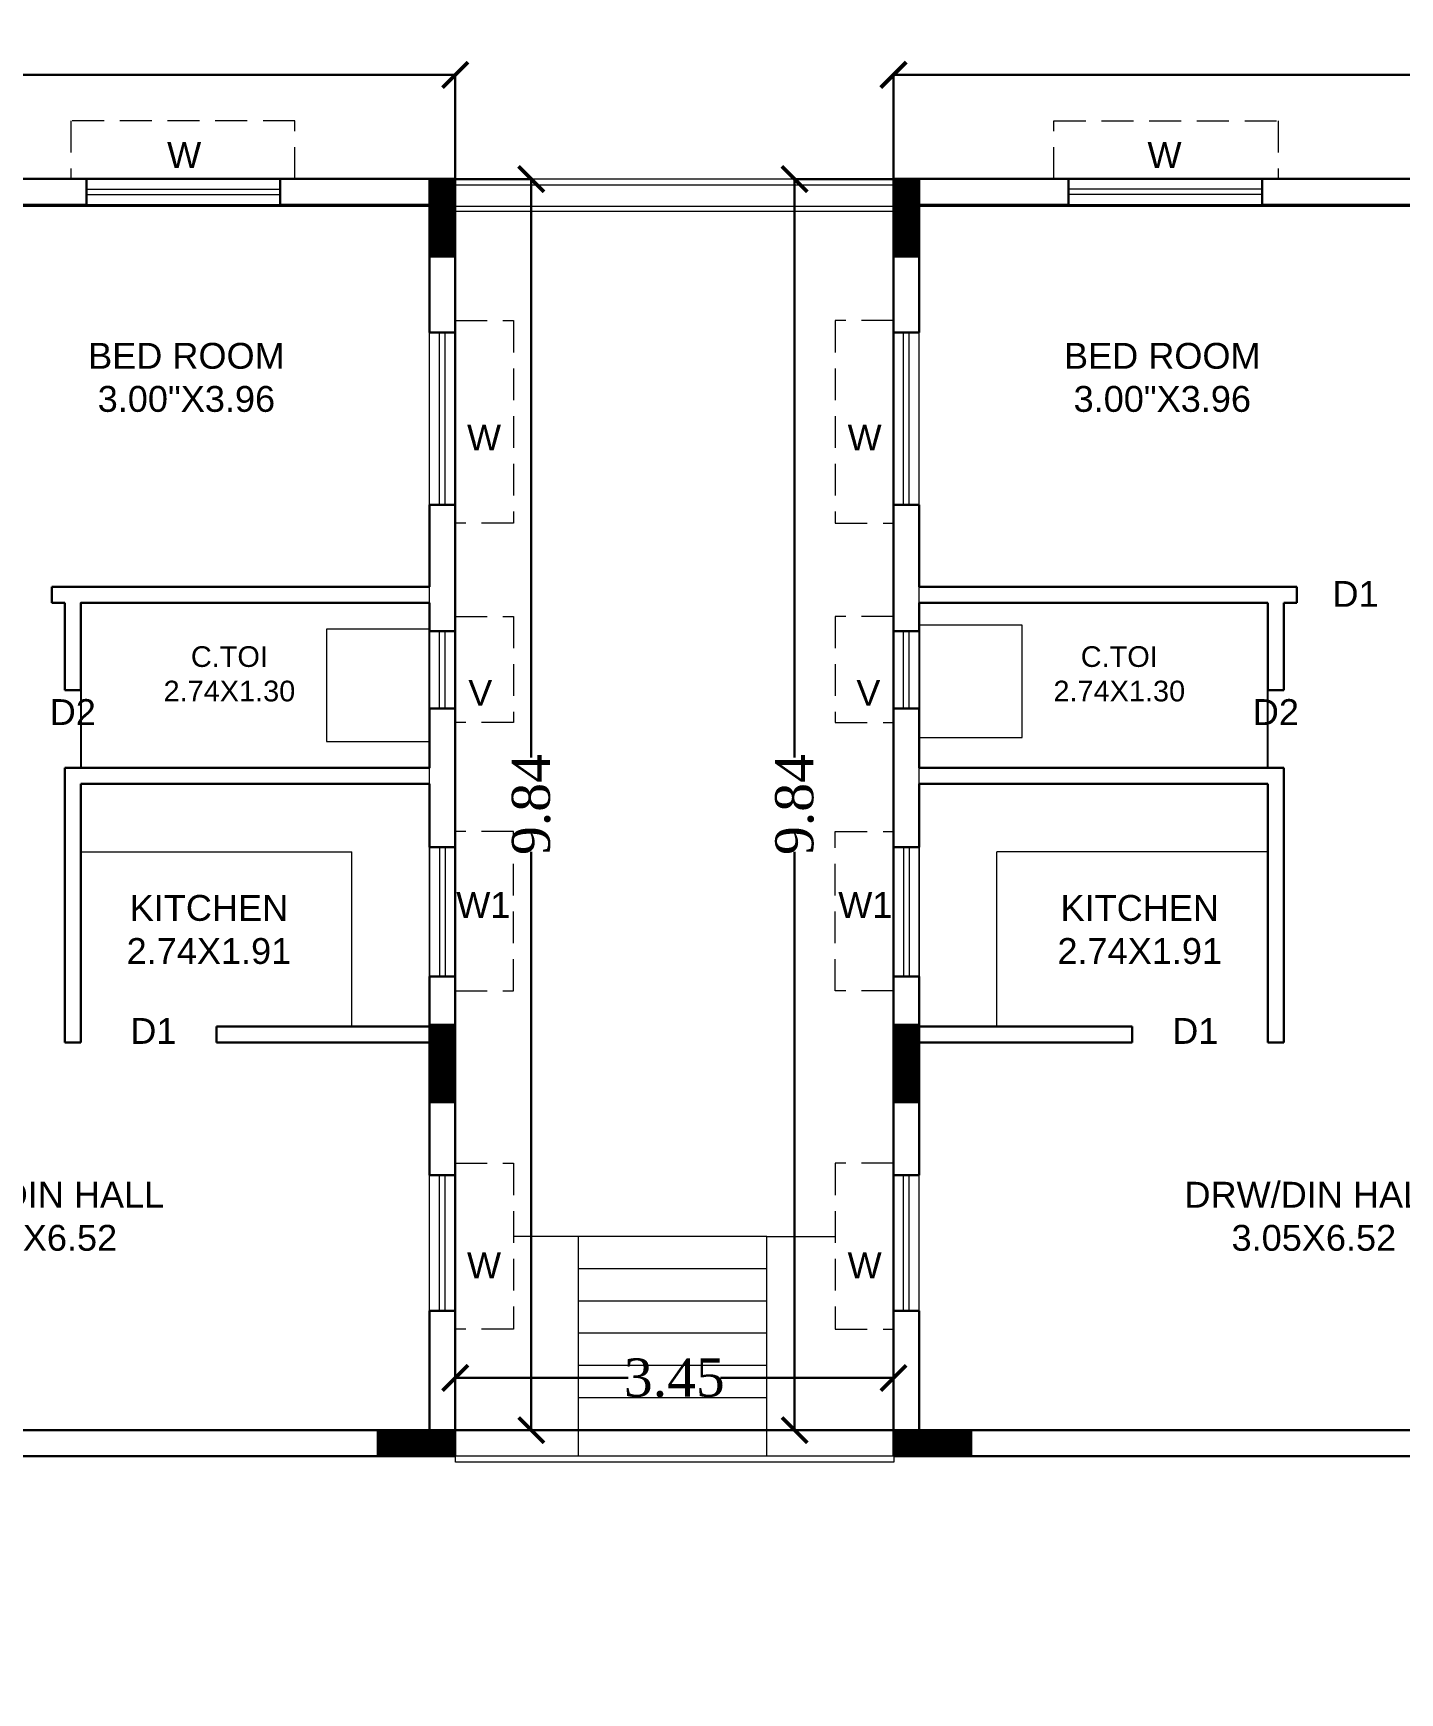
# Model space of a CAD drawing. Header units: metres. Extents: x 0 to 63445, y 32361 to 32804.
# Drawn here: x 63196.99 to 63207.73, y 32566.34 to 32579.39 of the extents above; entities that cross this region are included whole.
import ezdxf

# ---------------------------------------------------------------- set-up
doc = ezdxf.new("R2010")
doc.units = ezdxf.units.M
doc.header["$MEASUREMENT"] = 0
doc.header["$PDMODE"] = 34
doc.header["$PDSIZE"] = -10
for name, pattern in [('CONTINULUS', [0]), ('DASHED', [0.75, 0.5, -0.25]), ('DASHED2', [0.375, 0.25, -0.125])]:
    doc.linetypes.add(name, pattern=pattern)
doc.layers.get('0').update_dxf_attribs({"lineweight": 25})
doc.layers.add('BLK_1_FLR_6_BATH', color=3, linetype='Continuous', plot=False)
for name, color, linetype, lineweight in [('BLK_1_FLR_6_BLT_UP_AREA', 14, 'DASHED', 9), ('BLK_1_FLR_6_BLT_UP_AREA_DEDUCT', 41, 'DASHED', 9), ('BLK_1_FLR_6_UNITFA', 7, 'Continuous', 0), ('BLK_1_FLR_6_WATER_CLOSET', 7, 'Continuous', 0), ('COLUMN', 1, 'Continuous', 30), ('elev', 252, 'Continuous', 20), ('STEPS', 114, 'Continuous', 20), ('TEXT-2', 65, 'Continuous', 18), ('wall', 7, 'Continuous', 30), ('window', 154, 'Continuous', 9)]:
    doc.layers.add(name, color=color, linetype=linetype, lineweight=lineweight)
doc.layers.add('text', color=65, linetype='Continuous')
doc.styles.add('AutoDCRFont', font='arial.ttf')
doc.styles.get("Standard").update_dxf_attribs({"font": 'arial.ttf', "height": 0.4})
doc.styles.add('TNR', font='times.ttf', dxfattribs={"height": 0.5})
doc.dimstyles.new('ARCHANA', dxfattribs={"dimscale": 0, "dimtxt": 0.5, "dimasz": 0.5, "dimexe": 0, "dimexo": 0, "dimgap": 0, "dimtad": 0, "dimzin": 0, "dimdsep": 46, "dimtxsty": 'TNR', "dimblk": 'ARCHTICK', "dimcen": 0.09, "dimclrd": 36, "dimclre": 36, "dimclrt": 7, "dimadec": 0, "dimazin": 0, "dimtfac": 1, "dimtofl": 0, "dimtmove": 0, "dimatfit": 3, "dimldrblk": 'ARCHTICK', "dimfxl": 1, "dimfrac": 2, "dimtolj": 1, "dimtzin": 0, "dimlwd": -1, "dimlwe": -1, "dimarcsym": 0})

# ---------------------------------------------------------------- blocks, each defined once
blk = doc.blocks.new('A$C7D115503')
at = {"layer": 'COLUMN', "ltscale": 3}
h = blk.add_hatch(dxfattribs=at)
h.set_pattern_fill('ANSI31', color=256, style=0)
h.paths.add_polyline_path([(-14.36, -11.59), (-6.36, -11.59), (-6.36, 12.41), (-14.36, 12.41)])
at = {"layer": 'COLUMN', "ltscale": 0.05}
for p, q in [((-14.36, 12.41), (-6.36, 12.41)), ((-14.36, 12.41), (-14.36, -11.59)), ((-6.36, 12.41), (-6.36, -11.59)), ((-6.36, -11.59), (-14.36, -11.59))]:
    blk.add_line(p, q, dxfattribs=at)
blk = doc.blocks.new('_ArchTick')
at = {"color": 0, "linetype": 'ByBlock', "const_width": 0.15}
blk.add_lwpolyline([(-0.5, -0.5), (0.5, 0.5)], dxfattribs=at)
blk = doc.blocks.new('*D581')
at = {"layer": 'Defpoints', "color": 0, "ltscale": 0.5, "transparency": 16777216}
for p in [(63200.304, 32578.244), (63200.304, 32568.407), (63200.902, 32568.407)]:
    blk.add_point(p, dxfattribs=at)
at = {"layer": 'wall', "color": 36, "ltscale": 0.5, "transparency": 16777216}
for p, q in [((63200.304, 32578.244), (63200.902, 32578.244)), ((63200.902, 32578.244), (63200.902, 32573.697)), ((63200.902, 32568.407), (63200.902, 32572.954)), ((63200.304, 32568.407), (63200.902, 32568.407))]:
    blk.add_line(p, q, dxfattribs=at)
at = {"layer": 'wall', "color": 36, "ltscale": 0.5, "transparency": 16777216, "xscale": 0.2, "yscale": 0.2, "zscale": 0.2}
for p, rotation in [((63200.902, 32578.244), 90), ((63200.902, 32568.407), 270)]:
    blk.add_blockref('_ArchTick', p, dxfattribs=dict(at, rotation=rotation))
at = {"layer": 'wall', "color": 7, "ltscale": 0.5, "transparency": 16777216, "insert": (63200.902, 32573.326), "char_height": 0.5, "attachment_point": 5, "rotation": 90, "style": 'TNR'}
blk.add_mtext('\\A1;{\\H0.6x;9.84}', dxfattribs=at)
blk = doc.blocks.new('*D582')
at = {"layer": 'Defpoints', "color": 0, "ltscale": 0.5, "transparency": 16777216}
for p in [(63200.304, 32568.818), (63200.304, 32568.407), (63203.75, 32568.407)]:
    blk.add_point(p, dxfattribs=at)
at = {"layer": 'wall', "color": 36, "ltscale": 0.5, "transparency": 16777216}
for p, q in [((63200.304, 32568.407), (63200.304, 32568.818)), ((63200.304, 32568.818), (63201.663, 32568.818)), ((63203.75, 32568.818), (63202.391, 32568.818)), ((63203.75, 32568.407), (63203.75, 32568.818))]:
    blk.add_line(p, q, dxfattribs=at)
at = {"layer": 'wall', "color": 36, "ltscale": 0.5, "transparency": 16777216, "xscale": 0.2, "yscale": 0.2, "zscale": 0.2, "rotation": 180}
blk.add_blockref('_ArchTick', (63200.304, 32568.818), dxfattribs=at)
at = {"layer": 'wall', "color": 36, "ltscale": 0.5, "transparency": 16777216, "xscale": 0.2, "yscale": 0.2, "zscale": 0.2}
blk.add_blockref('_ArchTick', (63203.75, 32568.818), dxfattribs=at)
at = {"layer": 'wall', "color": 7, "ltscale": 0.5, "transparency": 16777216, "insert": (63202.027, 32568.818), "char_height": 0.5, "attachment_point": 5, "style": 'TNR'}
blk.add_mtext('\\A1;{\\H0.6x;3.45}', dxfattribs=at)
blk = doc.blocks.new('*D583')
at = {"layer": 'Defpoints', "color": 0, "ltscale": 0.5, "transparency": 16777216}
for p in [(63202.973, 32578.244), (63203.75, 32578.244), (63203.75, 32568.407)]:
    blk.add_point(p, dxfattribs=at)
at = {"layer": 'wall', "color": 36, "ltscale": 0.5, "transparency": 16777216}
for p, q in [((63203.75, 32578.244), (63202.973, 32578.244)), ((63202.973, 32578.244), (63202.973, 32573.697)), ((63202.973, 32568.407), (63202.973, 32572.954)), ((63203.75, 32568.407), (63202.973, 32568.407))]:
    blk.add_line(p, q, dxfattribs=at)
at = {"layer": 'wall', "color": 36, "ltscale": 0.5, "transparency": 16777216, "xscale": 0.2, "yscale": 0.2, "zscale": 0.2}
for p, rotation in [((63202.973, 32578.244), 90), ((63202.973, 32568.407), 270)]:
    blk.add_blockref('_ArchTick', p, dxfattribs=dict(at, rotation=rotation))
at = {"layer": 'wall', "color": 7, "ltscale": 0.5, "transparency": 16777216, "insert": (63202.973, 32573.326), "char_height": 0.5, "attachment_point": 5, "rotation": 90, "style": 'TNR'}
blk.add_mtext('\\A1;{\\H0.6x;9.84}', dxfattribs=at)
blk = doc.blocks.new('*D584')
at = {"layer": 'Defpoints', "color": 0, "ltscale": 0.5, "transparency": 16777216}
for p in [(63219.694, 32579.063), (63203.75, 32578.244), (63219.694, 32578.244)]:
    blk.add_point(p, dxfattribs=at)
at = {"layer": 'wall', "color": 36, "ltscale": 0.5, "transparency": 16777216}
for p, q in [((63203.75, 32578.244), (63203.75, 32579.063)), ((63203.75, 32579.063), (63211.257, 32579.063)), ((63219.694, 32579.063), (63212.187, 32579.063)), ((63219.694, 32578.244), (63219.694, 32579.063))]:
    blk.add_line(p, q, dxfattribs=at)
at = {"layer": 'wall', "color": 36, "ltscale": 0.5, "transparency": 16777216, "xscale": 0.2, "yscale": 0.2, "zscale": 0.2, "rotation": 180}
blk.add_blockref('_ArchTick', (63203.75, 32579.063), dxfattribs=at)
at = {"layer": 'wall', "color": 36, "ltscale": 0.5, "transparency": 16777216, "xscale": 0.2, "yscale": 0.2, "zscale": 0.2}
blk.add_blockref('_ArchTick', (63219.694, 32579.063), dxfattribs=at)
at = {"layer": 'wall', "color": 7, "ltscale": 0.5, "transparency": 16777216, "insert": (63211.722, 32579.063), "char_height": 0.5, "attachment_point": 5, "style": 'TNR'}
blk.add_mtext('\\A1;{\\H0.6x;15.94}', dxfattribs=at)
blk = doc.blocks.new('*D572')
at = {"layer": 'Defpoints', "color": 0, "ltscale": 0.5, "transparency": 16777216}
for p in [(63184.36, 32579.063), (63184.36, 32578.244), (63200.304, 32578.244)]:
    blk.add_point(p, dxfattribs=at)
at = {"layer": 'wall', "color": 36, "ltscale": 0.5, "transparency": 16777216}
for p, q in [((63184.36, 32578.244), (63184.36, 32579.063)), ((63184.36, 32579.063), (63191.867, 32579.063)), ((63200.304, 32579.063), (63192.797, 32579.063)), ((63200.304, 32578.244), (63200.304, 32579.063))]:
    blk.add_line(p, q, dxfattribs=at)
at = {"layer": 'wall', "color": 36, "ltscale": 0.5, "transparency": 16777216, "xscale": 0.2, "yscale": 0.2, "zscale": 0.2, "rotation": 180}
blk.add_blockref('_ArchTick', (63184.36, 32579.063), dxfattribs=at)
at = {"layer": 'wall', "color": 36, "ltscale": 0.5, "transparency": 16777216, "xscale": 0.2, "yscale": 0.2, "zscale": 0.2}
blk.add_blockref('_ArchTick', (63200.304, 32579.063), dxfattribs=at)
at = {"layer": 'wall', "color": 7, "ltscale": 0.5, "transparency": 16777216, "insert": (63192.332, 32579.063), "char_height": 0.5, "attachment_point": 5, "style": 'TNR'}
blk.add_mtext('\\A1;{\\H0.6x;15.94}', dxfattribs=at)

msp = doc.modelspace()

# ---------------------------------------------------------------- linework, layer by layer
at = {"layer": 'BLK_1_FLR_6_BATH', "color": 3}
for points in [[(63200.101, 32574.9117), (63197.3615, 32574.9117), (63197.3615, 32573.6151), (63200.101, 32573.6151)], [(63206.6926, 32574.9117), (63203.9532, 32574.9117), (63203.9532, 32573.6151), (63206.6926, 32573.6151)]]:
    msp.add_lwpolyline(points, close=True, dxfattribs=at)
at = {"layer": 'BLK_1_FLR_6_BLT_UP_AREA', "color": 14, "linetype": 'CONTINULUS', "ltscale": 0.05}
msp.add_lwpolyline([(63170.7849, 32555.8098), (63233.0445, 32555.8098), (63233.0445, 32557.4187), (63233.6541, 32557.4187), (63233.6541, 32559.2687), (63234.1637, 32559.2687), (63234.1637, 32565.6993), (63233.0445, 32565.6993), (63233.0445, 32568.1378), (63234.1637, 32568.1378), (63234.1637, 32574.5684), (63233.6541, 32574.5684), (63233.6541, 32576.4184), (63233.0445, 32576.4184), (63233.0445, 32578.0273), (63170.7849, 32578.0273)], dxfattribs=at)
at = {"layer": 'BLK_1_FLR_6_BLT_UP_AREA_DEDUCT', "color": 14, "linetype": 'Continuous'}
msp.add_lwpolyline([(63203.7522, 32568.1566), (63200.3065, 32568.1566), (63200.3065, 32578.1985), (63203.7522, 32578.1985)], close=True, dxfattribs=at)
at = {"layer": 'BLK_1_FLR_6_UNITFA', "color": 3, "ltscale": 0.5}
for points in [[(63192.4338, 32578.1681), (63192.4338, 32573.0805), (63193.5768, 32573.0805), (63193.5768, 32568.4067), (63200.101, 32568.4067), (63200.101, 32578.0411), (63196.0661, 32578.0411), (63196.0661, 32578.1681), (63192.4338, 32578.1681)], [(63211.6204, 32578.1681), (63211.6204, 32573.0805), (63210.4773, 32573.0805), (63210.4773, 32568.4067), (63203.9532, 32568.4067), (63203.9532, 32578.0411), (63207.9881, 32578.0411), (63207.9881, 32578.1681), (63211.6204, 32578.1681)]]:
    msp.add_lwpolyline(points, close=True, dxfattribs=at)
at = {"layer": 'BLK_1_FLR_6_WATER_CLOSET', "color": 3}
for points in [[(63204.7619, 32574.7375), (63203.9532, 32574.7375), (63203.9532, 32573.8525), (63204.7619, 32573.8525)], [(63200.101, 32574.7059), (63199.2923, 32574.7059), (63199.2923, 32573.8209), (63200.101, 32573.8209)]]:
    msp.add_lwpolyline(points, close=True, dxfattribs=at)
at = {"layer": 'elev', "ltscale": 0.05}
for p, q in [((63197.3615, 32572.9535), (63199.4914, 32572.9535)), ((63199.4914, 32571.5818), (63199.4914, 32572.9535)), ((63204.5628, 32571.5818), (63204.5628, 32572.9535)), ((63206.6926, 32572.9535), (63204.5628, 32572.9535))]:
    msp.add_line(p, q, dxfattribs=at)
at = {"layer": 'STEPS'}
for p, q in [((63200.3042, 32578.2443), (63203.7499, 32578.2443)), ((63200.3042, 32577.9903), (63203.7499, 32577.9903)), ((63201.2745, 32569.9308), (63200.7614, 32569.9308)), ((63202.7542, 32569.9308), (63201.2745, 32569.9308)), ((63201.2745, 32568.2035), (63201.2745, 32569.9308)), ((63202.7542, 32568.2035), (63202.7542, 32569.9308)), ((63202.7542, 32569.9308), (63203.2927, 32569.9308)), ((63202.7542, 32569.6768), (63201.2745, 32569.6768)), ((63202.7542, 32569.4228), (63201.2745, 32569.4228)), ((63202.7542, 32569.1688), (63201.2745, 32569.1688)), ((63202.7542, 32568.9148), (63201.2745, 32568.9148)), ((63202.7542, 32568.6607), (63201.2745, 32568.6607)), ((63203.7499, 32568.4067), (63200.3042, 32568.4067)), ((63203.7499, 32568.2035), (63200.3042, 32568.2035))]:
    msp.add_line(p, q, dxfattribs=at)
at = {"layer": 'wall', "ltscale": 0.05}
for p, q in [((63196.1423, 32578.2443), (63197.4045, 32578.2443)), ((63198.9285, 32578.2443), (63200.3042, 32578.2443)), ((63200.3042, 32577.0369), (63200.3042, 32578.2443)), ((63203.7499, 32577.0369), (63203.7499, 32578.2443)), ((63205.1256, 32578.2443), (63203.7499, 32578.2443)), ((63207.9119, 32578.2443), (63206.6496, 32578.2443)), ((63196.1423, 32578.0411), (63197.4045, 32578.0411)), ((63198.9285, 32578.0411), (63198.9285, 32578.0538)), ((63198.9285, 32578.0411), (63200.101, 32578.0411)), ((63200.101, 32577.0369), (63200.101, 32578.0411)), ((63203.9532, 32577.0369), (63203.9532, 32578.0411)), ((63205.1256, 32578.0411), (63203.9532, 32578.0411)), ((63205.1256, 32578.0411), (63205.1256, 32578.0538)), ((63207.9119, 32578.0411), (63206.6496, 32578.0411)), ((63200.101, 32575.0387), (63200.101, 32575.6833)), ((63200.3042, 32574.6898), (63200.3042, 32575.6833)), ((63203.7499, 32574.6898), (63203.7499, 32575.6833)), ((63203.9532, 32575.0387), (63203.9532, 32575.6833)), ((63197.1329, 32575.0387), (63200.101, 32575.0387)), ((63197.1329, 32574.9117), (63197.1329, 32575.0387)), ((63197.2345, 32575.0387), (63200.101, 32575.0387)), ((63206.8196, 32575.0387), (63203.9532, 32575.0387)), ((63206.9212, 32575.0387), (63203.9532, 32575.0387)), ((63206.9212, 32574.9117), (63206.9212, 32575.0387)), ((63197.1329, 32574.9117), (63197.2345, 32574.9117)), ((63197.2345, 32574.2247), (63197.2345, 32574.9117)), ((63197.3615, 32574.9117), (63200.101, 32574.9117)), ((63197.3615, 32574.9117), (63200.101, 32574.9117)), ((63197.3615, 32574.2247), (63197.3615, 32574.9117)), ((63200.101, 32574.6898), (63200.101, 32574.9117)), ((63203.9532, 32574.6898), (63203.9532, 32574.9117)), ((63206.6926, 32574.9117), (63203.9532, 32574.9117)), ((63206.6926, 32574.9117), (63203.9532, 32574.9117)), ((63206.6926, 32574.2247), (63206.6926, 32574.9117)), ((63206.9212, 32574.9117), (63206.8196, 32574.9117)), ((63206.8196, 32574.2247), (63206.8196, 32574.9117)), ((63197.2345, 32574.2247), (63197.3615, 32574.2247)), ((63206.8196, 32574.2247), (63206.6926, 32574.2247)), ((63200.101, 32573.6151), (63200.101, 32574.0802)), ((63200.3042, 32572.9913), (63200.3042, 32574.0802)), ((63203.7499, 32572.9913), (63203.7499, 32574.0802)), ((63203.9532, 32573.6151), (63203.9532, 32574.0802)), ((63197.2345, 32573.6151), (63200.101, 32573.6151)), ((63197.2345, 32571.4548), (63197.2345, 32573.6151)), ((63206.8196, 32573.6151), (63203.9532, 32573.6151)), ((63206.8196, 32571.4548), (63206.8196, 32573.6151)), ((63197.3615, 32573.4881), (63200.101, 32573.4881)), ((63197.3615, 32571.4548), (63197.3615, 32573.4881)), ((63200.101, 32572.9913), (63200.101, 32573.4881)), ((63203.9532, 32572.9913), (63203.9532, 32573.4881)), ((63206.6926, 32573.4881), (63203.9532, 32573.4881)), ((63206.6926, 32571.4548), (63206.6926, 32573.4881)), ((63200.101, 32571.5818), (63200.101, 32571.9753)), ((63200.3042, 32570.4116), (63200.3042, 32571.9753)), ((63203.7499, 32570.4116), (63203.7499, 32571.9753)), ((63203.9532, 32571.5818), (63203.9532, 32571.9753)), ((63197.2345, 32571.4548), (63197.3615, 32571.4548)), ((63198.4283, 32571.4548), (63198.4283, 32571.5818)), ((63198.4283, 32571.5818), (63200.101, 32571.5818)), ((63198.4283, 32571.4548), (63200.101, 32571.4548)), ((63200.101, 32570.4116), (63200.101, 32571.4548)), ((63205.6258, 32571.5818), (63203.9532, 32571.5818)), ((63203.9532, 32570.4116), (63203.9532, 32571.4548)), ((63205.6258, 32571.4548), (63203.9532, 32571.4548)), ((63205.6258, 32571.4548), (63205.6258, 32571.5818)), ((63206.8196, 32571.4548), (63206.6926, 32571.4548)), ((63200.101, 32568.4067), (63200.101, 32569.3448)), ((63200.3042, 32568.4067), (63200.3042, 32569.3448)), ((63203.7499, 32568.4067), (63203.7499, 32569.3448)), ((63203.9532, 32568.4067), (63203.9532, 32569.3448)), ((63194.7922, 32568.4067), (63200.101, 32568.4067)), ((63209.262, 32568.4067), (63203.9532, 32568.4067))]:
    msp.add_line(p, q, dxfattribs=at)
at = {"layer": 'wall', "ltscale": 3}
for p, q in [((63197.4045, 32578.2443), (63197.4045, 32578.0411)), ((63198.9285, 32578.2443), (63198.9285, 32578.0411)), ((63205.1256, 32578.2443), (63205.1256, 32578.0411)), ((63206.6496, 32578.2443), (63206.6496, 32578.0411)), ((63200.101, 32577.0369), (63200.3042, 32577.0369)), ((63203.9532, 32577.0369), (63203.7499, 32577.0369)), ((63200.101, 32575.6833), (63200.3042, 32575.6833)), ((63203.9532, 32575.6833), (63203.7499, 32575.6833)), ((63200.101, 32574.6898), (63200.3042, 32574.6898)), ((63203.9532, 32574.6898), (63203.7499, 32574.6898)), ((63200.101, 32574.0802), (63200.3042, 32574.0802)), ((63203.9532, 32574.0802), (63203.7499, 32574.0802)), ((63200.3042, 32572.9913), (63200.101, 32572.9913)), ((63203.7499, 32572.9913), (63203.9532, 32572.9913)), ((63200.3042, 32571.9753), (63200.101, 32571.9753)), ((63203.7499, 32571.9753), (63203.9532, 32571.9753)), ((63200.101, 32570.4116), (63200.3042, 32570.4116)), ((63203.9532, 32570.4116), (63203.7499, 32570.4116)), ((63200.101, 32569.3448), (63200.3042, 32569.3448)), ((63203.9532, 32569.3448), (63203.7499, 32569.3448))]:
    msp.add_line(p, q, dxfattribs=at)
at = {"layer": 'wall', "ltscale": 0.1}
for p, q in [((63200.101, 32574.0802), (63200.101, 32574.0224)), ((63203.9532, 32574.0802), (63203.9532, 32574.0224))]:
    msp.add_line(p, q, dxfattribs=at)
at = {"layer": 'wall', "ltscale": 0.5}
for p, q in [((63199.6946, 32568.2035), (63194.7922, 32568.2035)), ((63204.3596, 32568.2035), (63209.262, 32568.2035))]:
    msp.add_line(p, q, dxfattribs=at)
msp.add_lwpolyline([(63184.3601, 32578.2454), (63200.3042, 32578.2454), (63200.3042, 32568.4067), (63203.7499, 32568.4067), (63203.7499, 32578.2443), (63219.694, 32578.2454), (63219.694, 32568.4067), (63222.8426, 32568.4067)], dxfattribs=at)
at = {"layer": 'window'}
for p, q in [((63197.4045, 32578.2443), (63198.9276, 32578.2443)), ((63206.6496, 32578.2443), (63205.1265, 32578.2443)), ((63197.4045, 32578.1644), (63198.9276, 32578.1644)), ((63197.4045, 32578.1211), (63198.9276, 32578.1211)), ((63206.6496, 32578.1644), (63205.1265, 32578.1644)), ((63206.6496, 32578.1211), (63205.1265, 32578.1211)), ((63197.4045, 32578.0411), (63198.9276, 32578.0411)), ((63206.6496, 32578.0411), (63205.1265, 32578.0411)), ((63200.101, 32575.6833), (63200.101, 32577.0369)), ((63200.1809, 32575.6833), (63200.1809, 32577.0369)), ((63200.2243, 32575.6833), (63200.2243, 32577.0369)), ((63200.3042, 32575.6833), (63200.3042, 32577.0369)), ((63203.7499, 32575.6833), (63203.7499, 32577.0369)), ((63203.8299, 32575.6833), (63203.8299, 32577.0369)), ((63203.8732, 32575.6833), (63203.8732, 32577.0369)), ((63203.9532, 32575.6833), (63203.9532, 32577.0369)), ((63200.101, 32574.0802), (63200.1009, 32574.6898)), ((63200.101, 32574.6889), (63200.101, 32574.6898)), ((63200.181, 32574.0802), (63200.1809, 32574.6898)), ((63200.181, 32574.6889), (63200.181, 32574.6898)), ((63200.2243, 32574.0802), (63200.2243, 32574.6898)), ((63200.2243, 32574.6889), (63200.2243, 32574.6898)), ((63200.3042, 32574.0802), (63200.3041, 32574.6898)), ((63200.3042, 32574.6889), (63200.3042, 32574.6898)), ((63203.7499, 32574.6889), (63203.7499, 32574.6898)), ((63203.7499, 32574.0802), (63203.75, 32574.6898)), ((63203.8298, 32574.0802), (63203.8299, 32574.6898)), ((63203.8298, 32574.6889), (63203.8298, 32574.6898)), ((63203.8732, 32574.0802), (63203.8732, 32574.6898)), ((63203.8732, 32574.6889), (63203.8732, 32574.6898)), ((63203.9532, 32574.6889), (63203.9532, 32574.6898)), ((63203.9532, 32574.0802), (63203.9532, 32574.6898)), ((63200.101, 32572.9913), (63200.101, 32571.9753)), ((63200.1809, 32572.9913), (63200.1809, 32571.9753)), ((63200.2242, 32572.9913), (63200.2242, 32571.9753)), ((63200.3042, 32572.9913), (63200.3042, 32571.9753)), ((63203.7499, 32572.9913), (63203.7499, 32571.9753)), ((63203.8299, 32572.9913), (63203.8299, 32571.9753)), ((63203.8732, 32572.9913), (63203.8732, 32571.9753)), ((63203.9532, 32572.9913), (63203.9532, 32571.9753)), ((63200.101, 32569.3448), (63200.101, 32570.4116)), ((63203.9532, 32569.3448), (63203.9532, 32570.4116)), ((63200.1809, 32569.35), (63200.1809, 32570.4107)), ((63200.2242, 32569.35), (63200.2243, 32570.4107)), ((63200.3042, 32569.35), (63200.3042, 32570.4107)), ((63203.7499, 32569.35), (63203.7499, 32570.4107)), ((63203.8299, 32569.35), (63203.8299, 32570.4107)), ((63203.8732, 32569.35), (63203.8732, 32570.4107))]:
    msp.add_line(p, q, dxfattribs=at)
at = {"layer": 'window', "color": 8, "linetype": 'DASHED2'}
for points in [[(63199.0428, 32578.2443), (63199.0428, 32578.7015), (63197.2806, 32578.7015), (63197.2806, 32578.2443)], [(63205.0114, 32578.2443), (63205.0114, 32578.7015), (63206.7735, 32578.7015), (63206.7735, 32578.2443)], [(63200.3042, 32577.1306), (63200.7614, 32577.1306), (63200.7614, 32575.5389), (63200.3042, 32575.5389)], [(63203.7499, 32577.1306), (63203.2927, 32577.1306), (63203.2927, 32575.5389), (63203.7499, 32575.5389)], [(63200.3042, 32574.8049), (63200.7614, 32574.8049), (63200.7614, 32573.971), (63200.3042, 32573.971)], [(63203.7499, 32574.8049), (63203.2927, 32574.8049), (63203.2927, 32573.971), (63203.7499, 32573.971)], [(63200.3042, 32571.8611), (63200.7614, 32571.8611), (63200.7614, 32573.1152), (63200.3042, 32573.1152)], [(63203.7499, 32571.8611), (63203.2927, 32571.8611), (63203.2927, 32573.1152), (63203.7499, 32573.1152)], [(63200.3042, 32570.5053), (63200.7614, 32570.5053), (63200.7614, 32569.2004), (63200.3042, 32569.2004)], [(63203.7499, 32570.5053), (63203.2927, 32570.5053), (63203.2927, 32569.2004), (63203.7499, 32569.2004)]]:
    msp.add_lwpolyline(points, dxfattribs=at)

# ---------------------------------------------------------------- block references
at = {"layer": 'COLUMN', "ltscale": 0.05, "yscale": 0.025400733691282, "zscale": 0.025400733691282}
for p, xscale, rotation in [((63199.9394, 32577.9501), 0.025400733691282, 180), ((63204.1148, 32577.9501), -0.025400733691282, 180), ((63199.9394, 32571.3003), 0.025400733691282, 180), ((63204.1148, 32571.3003), -0.025400733691282, 180), ((63199.9888, 32568.0419), 0.025400733691282, 270), ((63204.0653, 32568.0419), -0.025400733691282, 90)]:
    msp.add_blockref('A$C7D115503', p, dxfattribs=dict(at, xscale=xscale, rotation=rotation))

# ---------------------------------------------------------------- texts
at = {"layer": 'text'}
for s, insert, char_height, width, attachment_point in [('\\pxqc;BED ROOM\\P3.00"X3.96', (63200.9847, 32576.9556), 0.203206, 5.588511, 3), ('\\pxqc;BED ROOM\\P3.00"X3.96', (63203.0694, 32576.9556), 0.203206, 5.588511, 1), ('\\pxqc;D1', (63210.317, 32574.8806), 0.20321, 5.867919, 9), ('\\pxqc;C.TOI\\P2.74X1.30', (63200.7614, 32574.5708), 0.162565, 4.465728, 3), ('\\pxqc;C.TOI\\P2.74X1.30', (63203.2927, 32574.5708), 0.162565, 4.465728, 1), ('\\pxqc;D2', (63194.3632, 32573.9515), 0.20321, 5.867919, 7), ('\\pxqc;D2', (63209.6909, 32573.9515), 0.20321, 5.867919, 9), ('\\pxqc;KITCHEN\\P2.74X1.91', (63201.1619, 32572.615), 0.203206, 5.588511, 3), ('\\pxqc;KITCHEN\\P2.74X1.91', (63202.8922, 32572.615), 0.203206, 5.588511, 1), ('\\pxqc;D1', (63194.9969, 32571.4446), 0.20321, 5.867919, 7), ('\\pxqc;D1', (63209.0572, 32571.4446), 0.20321, 5.867919, 9), ('\\pxqc;DRW/DIN HALL\\P3.05X6.52', (63199.793, 32570.36), 0.203206, 5.588511, 3), ('\\pxqc;DRW/DIN HALL\\P3.05X6.52', (63204.2611, 32570.36), 0.203206, 5.588511, 1)]:
    msp.add_mtext(s, dxfattribs=dict(at, insert=insert, char_height=char_height, width=width, attachment_point=attachment_point))
at = {"layer": 'TEXT-2', "width": 0.183842, "style": 'AutoDCRFont'}
for s, insert, char_height, attachment_point in [('W', (63198.039, 32578.5341), 0.2032, 1), ('W', (63206.0151, 32578.5341), 0.2032, 3), ('W', (63200.3968, 32576.3133), 0.2032, 1), ('W', (63203.6573, 32576.3133), 0.2032, 3), ('V', (63200.4067, 32574.3061), 0.2032, 1), ('V', (63203.6474, 32574.3061), 0.2032, 3), ('W1', (63200.3123, 32572.6377), 0.20321, 1), ('W1', (63203.7418, 32572.6377), 0.20321, 3), ('W', (63200.3968, 32569.8052), 0.2032, 1), ('W', (63203.6573, 32569.8052), 0.2032, 3)]:
    msp.add_mtext(s, dxfattribs=dict(at, insert=insert, char_height=char_height, attachment_point=attachment_point))

# ---------------------------------------------------------------- dimensions: what is measured, and where the dimension line sits
at = {"layer": 'wall', "ltscale": 0.5}
for base, p1, p2, angle, picture, middle in [((63184.3601, 32579.0625), (63200.3042, 32578.2443), (63184.3601, 32578.2443), 180, '*D572', (63192.3322, 32579.0625)), ((63200.9019, 32568.4067), (63200.3042, 32578.2443), (63200.3042, 32568.4067), 90, '*D581', (63200.9019, 32573.3255)), ((63202.9732, 32578.2443), (63203.7499, 32568.4067), (63203.7499, 32578.2443), 90, '*D583', (63202.9732, 32573.3255))]:
    dim = msp.add_linear_dim(base=base, p1=p1, p2=p2, angle=angle, text='{\\H0.6x;<>}', dimstyle='ARCHANA', override={"dimscale": 1, "dimtxt": 0.3, "dimasz": 0.2, "dimfxl": 6, "dimarcsym": 1}, dxfattribs=at)
    dim.commit()
    dim.dimension.update_dxf_attribs({"geometry": picture, "text_midpoint": middle})
for base, p1, p2, picture, middle in [((63219.694, 32579.0625), (63203.7499, 32578.2443), (63219.694, 32578.2443), '*D584', (63211.722, 32579.0625)), ((63200.3042, 32568.818), (63203.7499, 32568.4067), (63200.3042, 32568.4067), '*D582', (63202.0271, 32568.818))]:
    dim = msp.add_linear_dim(base=base, p1=p1, p2=p2, text='{\\H0.6x;<>}', dimstyle='ARCHANA', override={"dimscale": 1, "dimtxt": 0.3, "dimasz": 0.2, "dimfxl": 6, "dimarcsym": 1}, dxfattribs=at)
    dim.commit()
    dim.dimension.update_dxf_attribs({"geometry": picture, "text_midpoint": middle})

doc.saveas('drawing.dxf')
